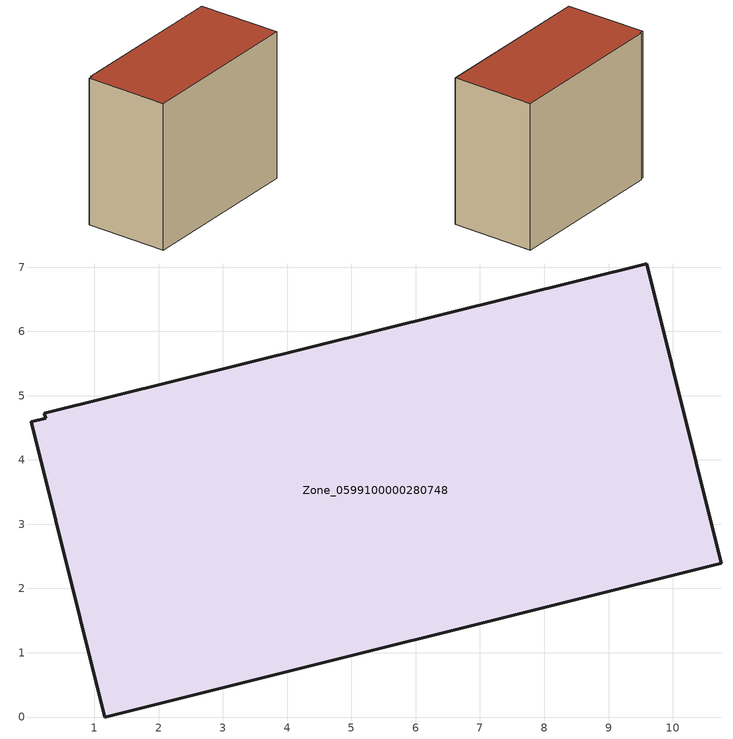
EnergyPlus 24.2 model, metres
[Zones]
Zone_0599100000280748
 floor ground (C_G): 0.02,4.59 0.24,4.65 0.22,4.72 9.59,7.05 10.75,2.39 1.16,0 z0
 wall outside (C_F): 10.75,2.39 9.59,7.05 0.22,4.72 0.24,4.65 0.02,4.59 1.16,0 10.75,2.39 z0:8.52
 roof outside (C_R): 0.24,4.65 0.02,4.59 1.16,0 10.75,2.39 9.59,7.05 0.22,4.72 z8.52
[BUILDING]
Pand.0599100000280748: North Axis=0; Terrain=City; Loads Convergence Tolerance Value=0.04; Temperature Convergence Tolerance Value=0.4; Solar Distribution=FullExterior; Maximum Number of Warmup Days=25; Minimum Number of Warmup Days=1
[Site:Location]
Rotterdam.The.Hague.AP_ZH_NLD Design_Conditions: Latitude=51.96; Longitude=4.45; Time Zone=1; Elevation=-4.5
[SITE:GROUNDTEMPERATURE:BUILDINGSURFACE]
18, 18, 18, 18, 18, 18, 18, 18, 18, 18, 18, 18
[MATERIAL] Thermal Absorptance=0.9; Solar Absorptance=0.7; Visible Absorptance=0.7
Name | Roughness | Thickness | Conductivity | Density | Specific Heat
G.TI.1975-1991 | MediumSmooth | 0.15 | 0.288461 | 540 | 1210
F.TI.1975-1991 | Rough | 0.3 | 0.230769 | 1920 | 840
R.TI.1975-1991 | MediumRough | 0.2 | 0.153846 | 1500 | 1000
[CONSTRUCTION]
C_G: G.TI.1975-1991
C_F: F.TI.1975-1991
C_R: R.TI.1975-1991
[ZONE]
Zone_0599100000280748: Type=1; Multiplier=1; Ceiling Height=Autocalculate; Volume=Autocalculate; Floor Area=autocalculate; Part of Total Floor Area=Yes
[ZONEINFILTRATION:DESIGNFLOWRATE]
Infil_Zone_0599100000280748: Zone or ZoneList or Space or SpaceList=Zone_0599100000280748; Schedule=AlwaysOn; Design Flow Rate Calculation Method=Flow/Area; Flow Rate per Floor Area=0.003; Constant Term Coefficient=1; Temperature Term Coefficient=0; Velocity Term Coefficient=0; Velocity Squared Term Coefficient=0
[HVACTEMPLATE:ZONE:IDEALLOADSAIRSYSTEM]
Zone_0599100000280748: Maximum Heating Supply Air Temperature=50; Minimum Cooling Supply Air Temperature=13; Maximum Heating Supply Air Humidity Ratio=0.0156; Minimum Cooling Supply Air Humidity Ratio=0.0077; Heating Limit=NoLimit; Cooling Limit=NoLimit; Dehumidification Control Type=ConstantSensibleHeatRatio; Cooling Sensible Heat Ratio=0.7; Dehumidification Setpoint=60; Humidification Control Type=None; Humidification Setpoint=30; Outdoor Air Method=None; Outdoor Air Flow Rate per Person=0.00944; Outdoor Air Flow Rate per Zone Floor Area=0; Outdoor Air Flow Rate per Zone=0; Demand Controlled Ventilation Type=None; Outdoor Air Economizer Type=NoEconomizer; Heat Recovery Type=None; Sensible Heat Recovery Effectiveness=0.7; Latent Heat Recovery Effectiveness=0.65
[ZONECONTROL:THERMOSTAT]
ThermostatControl_Zone_0599100000280748: Zone or ZoneList=Zone_0599100000280748; Control Type Schedule=DualSetpointControlType; Control 1=Thermostat_Zone_0599100000280748; Temperature Difference Between Cutout And Setpoint=0
[THERMOSTATSETPOINT:DUALSETPOINT]
Thermostat_Zone_0599100000280748: Heating Setpoint Temperature Schedule=HeatingSetpoint_Zone_0599100000280748; Cooling Setpoint Temperature Schedule=CoolingSetpoint_Zone_0599100000280748
[SCHEDULE:COMPACT]
HeatingSetpoint_Zone_0599100000280748: Through: 12/31, For: AllDays, Until: 24:00, 21
CoolingSetpoint_Zone_0599100000280748: Through: 12/31, For: AllDays, Until: 24:00, 24
DualSetpointControlType: Through: 12/31, For: AllDays, Until: 24:00, 4
AlwaysOn: Through: 12/31, For: AllDays, Until: 24:00, 1
